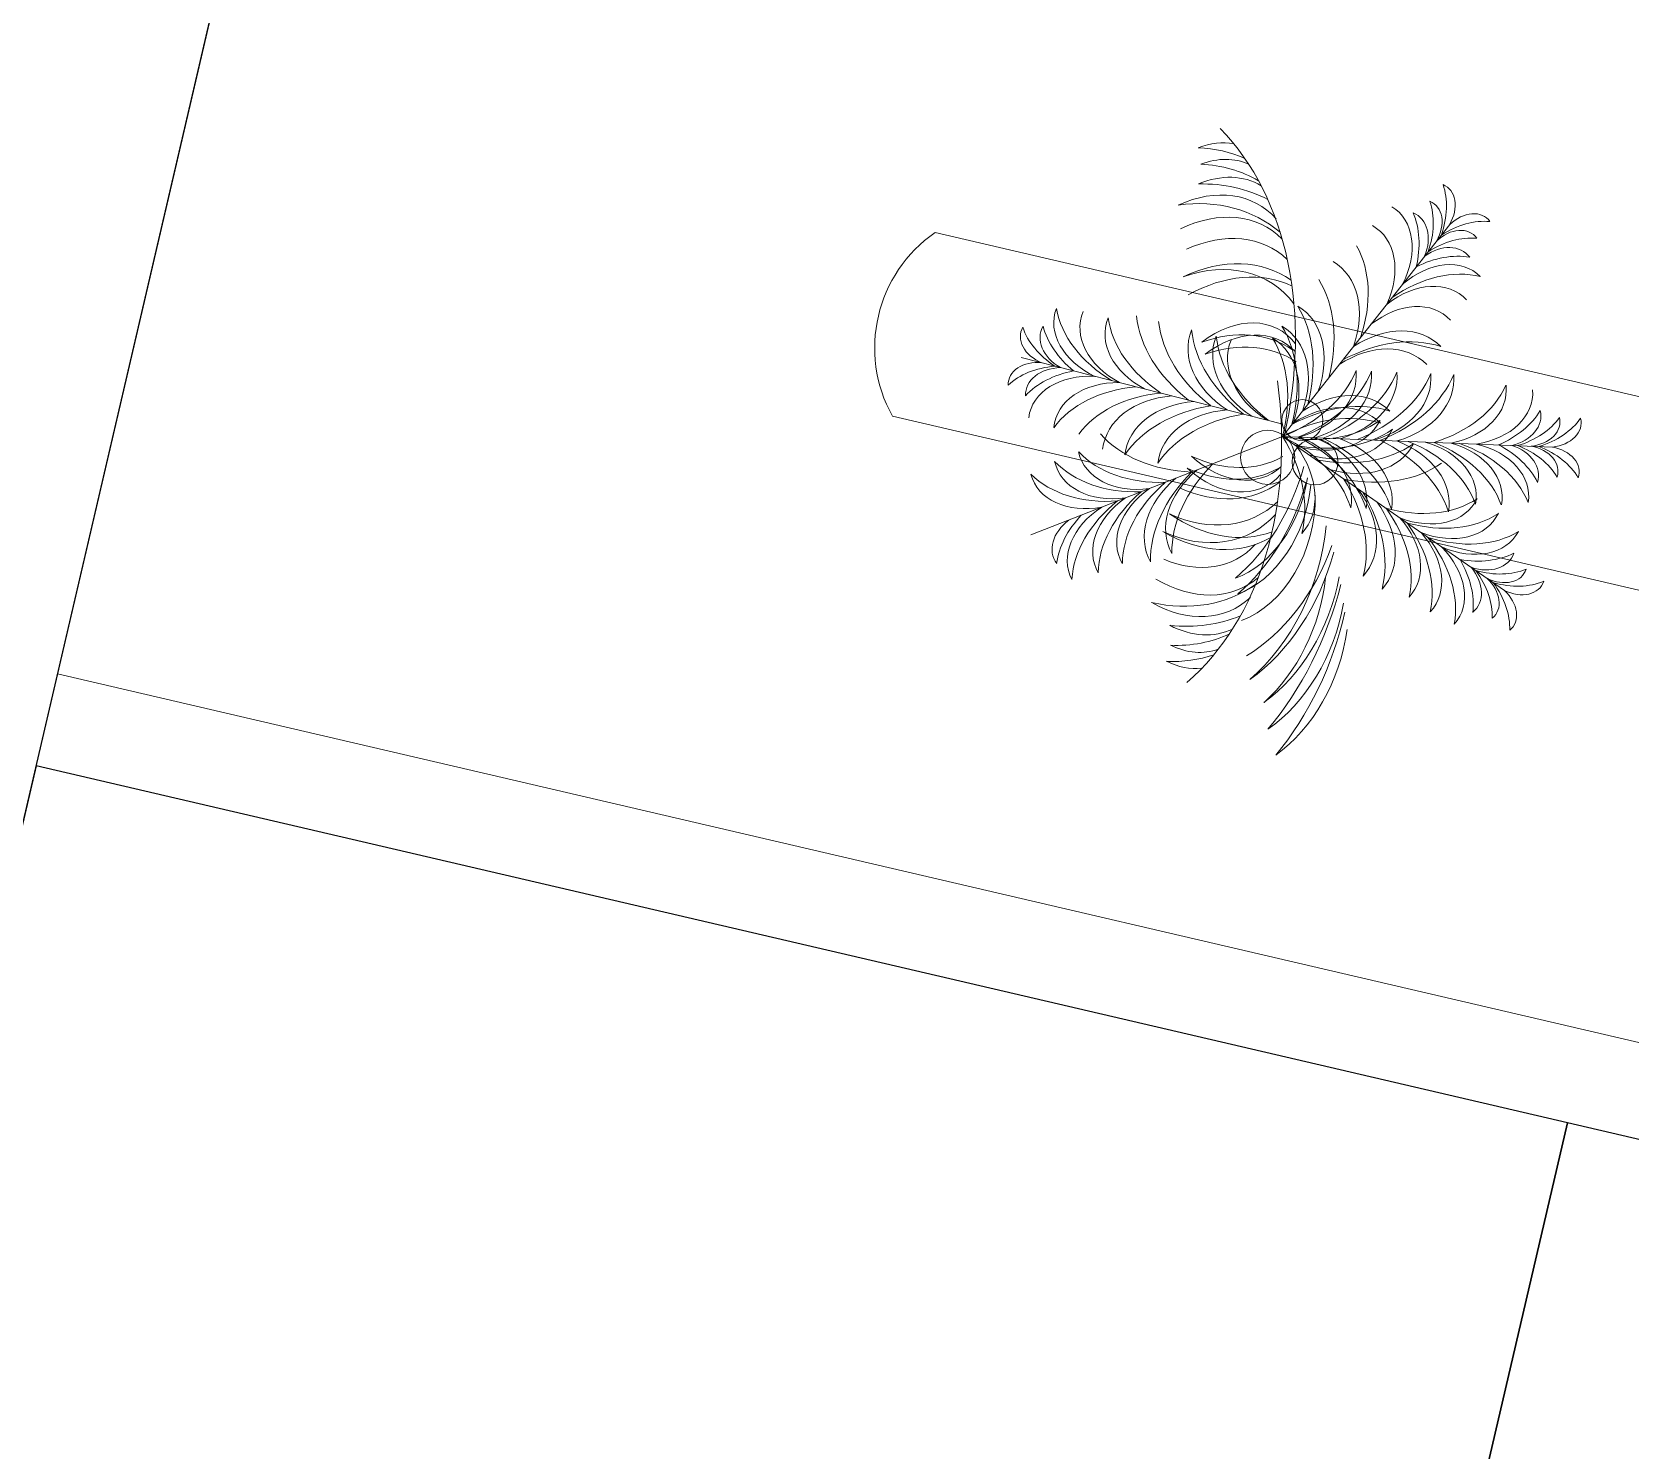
# Model space of a CAD drawing. Header units: millimetres. Extents: x 474016 to 477875, y 2288607 to 2292200.
# Drawn here: x 474041.14 to 474066.55, y 2288921.13 to 2288943.67 of the extents above; entities that cross this region are included whole.
import ezdxf

# ---------------------------------------------------------------- set-up
doc = ezdxf.new("R2010")
doc.units = ezdxf.units.MM
doc.header["$LTSCALE"] = 50
for name, color, linetype, lineweight in [('BANQUETA', 251, 'Continuous', 5), ('JARDIN-HP', 64, 'Continuous', 5), ('JARDINES', 98, 'Continuous', 13), ('MANZANAS', 4, 'Continuous', 15)]:
    doc.layers.add(name, color=color, linetype=linetype, lineweight=lineweight)
for name, color, linetype in [('CVL_LOTIF', 1, 'Continuous'), ('POLIG. FISICO-TOPOGRAF', 194, 'Continuous'), ('POLIGONALGRAL', 7, 'Continuous')]:
    doc.layers.add(name, color=color, linetype=linetype)

# ---------------------------------------------------------------- blocks, each defined once
blk = doc.blocks.new('A$C41BB26E9')
at = {"color": 0}
for p in [(1.999, 1.925), (3.251, -3.539)]:
    blk.add_line(p, (2.054, -0.938), dxfattribs=at)
at = {"color": 56}
for p, q in [((3.546, 1.506), (2.054, -0.938)), ((-0.293, 0.701), (2.054, -0.938)), ((1.382, -3.752), (1.923, -0.941))]:
    blk.add_line(p, q, dxfattribs=at)
for centre, radius in [((2.303, -0.578), 0.243), ((1.869, -0.738), 0.217), ((2.284, -1.082), 0.287)]:
    blk.add_circle(centre, radius)
at = {"color": 56, "true_color": 0x7a7a00}
for centre, major_axis, ratio, start_param, end_param in [((1.739, 1.845), (-0.007, 0.369), 0.723404, -1.366779, 0.20531), ((1.417, 1.375), (-0.018, 0.909), 0.723404, -1.121531, -0.433471), ((2.262, 1.855), (-0.007, 0.369), 0.723404, -0.20531, 1.366779), ((2.602, 1.398), (-0.018, 0.909), 0.723404, 0.433471, 1.121531), ((1.743, 1.62), (-0.007, 0.369), 0.723404, -1.366779, 0.20531), ((1.421, 1.15), (-0.018, 0.909), 0.723404, -1.121531, -0.433471), ((2.266, 1.63), (-0.007, 0.369), 0.723404, -0.20531, 1.366779), ((2.606, 1.173), (-0.018, 0.909), 0.723404, 0.433471, 1.121531), ((2.76, 1.355), (0.473, 0.776), 0.723404, -1.121531, -0.433471), ((3.283, 1.579), (0.192, 0.315), 0.723404, -1.366779, 0.20531), ((1.473, 0.902), (-0.015, 0.782), 0.723404, -1.305586, 0.091225), ((1.695, 1.314), (-0.009, 0.47), 0.723404, -1.190837, 0.194817), ((1.346, 0.731), (-0.022, 1.114), 0.723404, -0.994705, -0.373636), ((2.326, 1.326), (-0.009, 0.47), 0.723404, -0.194817, 1.190837), ((2.697, 0.758), (-0.022, 1.114), 0.723404, 0.373636, 0.994705), ((2.564, 0.923), (-0.015, 0.782), 0.723404, -0.091225, 1.305586), ((2.925, 0.425), (-0.026, 1.348), 0.723404, 0.312027, 1.166602), ((3.166, 1.386), (0.192, 0.315), 0.723404, -1.366779, 0.20531), ((2.642, 1.163), (0.473, 0.776), 0.723404, -1.121531, -0.433471), ((2.552, 0.926), (0.407, 0.667), 0.723404, -1.305586, 0.091225), ((1.99, 0.678), (0.702, 1.151), 0.723404, -1.166602, -0.312027), ((2.961, 1.155), (0.245, 0.401), 0.723404, -1.190837, 0.194817), ((2.354, 0.85), (0.58, 0.951), 0.723404, -0.994705, -0.373636), ((3.771, 0.738), (0.473, 0.776), 0.723404, 0.433471, 1.121531), ((3.73, 1.306), (0.192, 0.315), 0.723404, -0.20531, 1.366779), ((1.457, 0.572), (-0.016, 0.83), 0.723404, -1.24346, 0.110756), ((1.116, 0.031), (-0.027, 1.414), 0.723404, -1.115718, -0.281779), ((2.593, 0.594), (-0.016, 0.83), 0.723404, -0.110756, 1.24346), ((2.954, 0.066), (-0.027, 1.414), 0.723404, 0.281779, 1.115718), ((2.361, 0.656), (0.432, 0.708), 0.723404, -1.24346, 0.110756), ((1.784, 0.383), (0.737, 1.208), 0.723404, -1.115718, -0.281779), ((3.654, 0.546), (0.473, 0.776), 0.723404, 0.433471, 1.121531), ((3.613, 1.114), (0.192, 0.315), 0.723404, -0.20531, 1.366779), ((3.508, 0.147), (0.58, 0.951), 0.723404, 0.373636, 0.994705), ((3.5, 0.826), (0.245, 0.401), 0.723404, -0.194817, 1.190837), ((-0.082, 0.873), (-0.303, 0.211), 0.723404, -0.20531, 1.366779), ((0.487, 0.878), (-0.745, 0.52), 0.723404, 0.433471, 1.121531), ((0.849, 0.569), (-0.641, 0.447), 0.723404, -0.091225, 1.305586), ((1.464, 0.568), (-1.105, 0.772), 0.723404, 0.312027, 1.166602), ((2.599, 0.32), (-0.016, 0.83), 0.723404, -0.110756, 1.24346), ((2.96, -0.208), (-0.027, 1.414), 0.723404, 0.281779, 1.115718), ((2.219, 0.422), (0.432, 0.708), 0.723404, -1.24346, 0.110756), ((1.641, 0.149), (0.737, 1.208), 0.723404, -1.115718, -0.281779), ((3.521, -0.256), (0.702, 1.151), 0.723404, 0.312027, 1.166602), ((3.484, 0.358), (0.407, 0.667), 0.723404, -0.091225, 1.305586), ((0.102, 0.744), (-0.303, 0.211), 0.723404, -0.20531, 1.366779), ((0.672, 0.75), (-0.745, 0.52), 0.723404, 0.433471, 1.121531), ((0.383, 0.614), (-0.385, 0.269), 0.723404, -0.194817, 1.190837), ((1.061, 0.579), (-0.913, 0.638), 0.723404, 0.373636, 0.994705), ((1.133, 0.399), (-0.68, 0.475), 0.723404, -0.110756, 1.24346), ((1.38, -0.167), (-0.02, 1.008), 0.723404, -1.13012, 0.094138), ((2.699, -0.141), (-0.02, 1.008), 0.723404, -0.094138, 1.13012), ((3.095, -0.763), (-0.033, 1.69), 0.723404, 0.261161, 1.023266), ((3.332, 0.064), (0.432, 0.708), 0.723404, -0.110756, 1.24346), ((-0.382, 0.443), (-0.303, 0.211), 0.723404, -1.366779, 0.20531), ((1.357, 0.242), (-0.68, 0.475), 0.723404, -0.110756, 1.24346), ((1.789, 0.052), (-0.827, 0.577), 0.723404, -0.094138, 1.13012), ((2.525, 0.007), (-1.386, 0.967), 0.723404, 0.261161, 1.023266), ((1.008, -0.803), (-0.033, 1.69), 0.723404, -1.023266, -0.261161), ((1.118, -0.469), (0.88, 1.443), 0.723404, -1.023266, -0.261161), ((3.189, -0.169), (0.432, 0.708), 0.723404, -0.110756, 1.24346), ((3.353, -0.575), (0.737, 1.208), 0.723404, 0.281779, 1.115718), ((-0.191, -0.093), (-0.745, 0.52), 0.723404, -1.121531, -0.433471), ((-0.197, 0.314), (-0.303, 0.211), 0.723404, -1.366779, 0.20531), ((-0.006, -0.222), (-0.745, 0.52), 0.723404, -1.121531, -0.433471), ((0.022, 0.096), (-0.385, 0.269), 0.723404, -1.190837, 0.194817), ((1.988, -0.087), (-0.827, 0.577), 0.723404, -0.094138, 1.13012), ((1.385, -0.41), (-0.02, 1.008), 0.723404, -1.13012, 0.094138), ((1.013, -1.046), (-0.033, 1.69), 0.723404, -1.023266, -0.261161), ((3.21, -0.808), (0.737, 1.208), 0.723404, 0.281779, 1.115718), ((0.224, -0.326), (-0.641, 0.447), 0.723404, -1.305586, 0.091225), ((0.288, -0.529), (-0.913, 0.638), 0.723404, -0.994705, -0.373636), ((1.586, -0.44), (0.525, 0.861), 0.723404, -1.13012, 0.094138), ((0.93, -0.777), (0.88, 1.443), 0.723404, -1.023266, -0.261161), ((3.026, -0.612), (0.525, 0.861), 0.723404, -0.094138, 1.13012), ((0.482, -0.534), (-0.68, 0.475), 0.723404, -1.24346, 0.110756), ((1.391, -0.77), (-0.02, 1.008), 0.723404, -1.13012, 0.094138), ((1.02, -1.406), (-0.033, 1.69), 0.723404, -1.023266, -0.261161), ((2.505, -0.448), (-0.827, 0.577), 0.723404, -0.094138, 1.13012), ((3.24, -0.493), (-1.386, 0.967), 0.723404, 0.261161, 1.023266), ((1.445, -0.67), (0.525, 0.861), 0.723404, -1.13012, 0.094138), ((0.79, -1.007), (0.88, 1.443), 0.723404, -1.023266, -0.261161), ((2.71, -0.744), (-0.02, 1.008), 0.723404, -0.094138, 1.13012), ((3.107, -1.365), (-0.033, 1.69), 0.723404, 0.261161, 1.023266), ((2.9, -0.819), (0.525, 0.861), 0.723404, -0.094138, 1.13012), ((3.026, -1.349), (0.88, 1.443), 0.723404, 0.261161, 1.023266), ((1.397, -1.04), (-0.02, 1.008), 0.723404, -1.13012, 0.094138), ((2.638, -0.541), (-0.827, 0.577), 0.723404, -0.094138, 1.13012), ((3.373, -0.586), (-1.386, 0.967), 0.723404, 0.261161, 1.023266), ((1.361, -0.809), (0.525, 0.861), 0.723404, -1.13012, 0.094138), ((0.705, -1.146), (0.88, 1.443), 0.723404, -1.023266, -0.261161), ((2.716, -1.014), (-0.02, 1.008), 0.723404, -0.094138, 1.13012), ((2.9, -1.556), (0.88, 1.443), 0.723404, 0.261161, 1.023266), ((0.944, -1.284), (-1.16, 0.81), 0.723404, -1.115718, -0.281779), ((1.034, -1.03), (-0.827, 0.577), 0.723404, -1.13012, 0.094138), ((1.025, -1.676), (-0.033, 1.69), 0.723404, -1.023266, -0.261161), ((1.4, -1.202), (-0.02, 1.008), 0.723404, -1.13012, 0.094138), ((3.112, -1.635), (-0.033, 1.69), 0.723404, 0.261161, 1.023266), ((2.719, -1.176), (-0.02, 1.008), 0.723404, -0.094138, 1.13012), ((4.122, -1.283), (-1.534, 0.372), 0.714286, 3.888492, 4.926001), ((1.028, -1.838), (-0.033, 1.69), 0.723404, -1.023266, -0.261161), ((3.115, -1.797), (-0.033, 1.69), 0.723404, 0.261161, 1.023266), ((3.47, -1.48), (-1.656, 0.402), 0.714286, 3.88992, 4.86288), ((3.29, -2.282), (-2.814, 0.683), 0.714286, 4.170125, 4.780311), ((3.78, -1.381), (-1.599, 0.388), 0.714286, 3.86745, 4.883323), ((3.704, -2.103), (-2.624, 0.637), 0.714286, 4.179349, 4.820469), ((1.528, -1.375), (-0.827, 0.577), 0.723404, -1.13012, 0.094138), ((2.487, -1.496), (0.525, 0.861), 0.723404, -0.094138, 1.13012), ((2.952, -1.39), (-1.112, 0.27), 0.714286, 3.627505, 5.149011), ((3.161, -1.824), (-1.864, 0.452), 0.714286, 3.982805, 4.982914), ((2.716, -1.653), (-1.879, 0.456), 0.714286, 3.806569, 4.639337), ((3.658, -1.569), (-1.56, 0.378), 0.714286, 4.003422, 4.972752), ((1.824, -2.05), (-1.386, 0.967), 0.723404, -1.023266, -0.261161), ((2.487, -2.233), (0.88, 1.443), 0.723404, 0.261161, 1.023266), ((2.508, -1.48), (-1.112, 0.27), 0.714286, 3.627505, 4.912474), ((2.265, -2.005), (-1.864, 0.452), 0.714286, 3.982805, 4.744909), ((2.675, -1.447), (-1.112, 0.27), 0.714286, 3.627505, 4.993486), ((2.046, -2.205), (-1.386, 0.967), 0.723404, -1.023266, -0.261161), ((1.883, -1.622), (-0.827, 0.577), 0.723404, -1.13012, 0.094138), ((2.745, -1.688), (-1.507, 0.812), 0.72, -0.03252, 0.729584), ((2.098, -2.039), (-1.864, 0.452), 0.714286, 3.982805, 4.744909), ((1.939, -1.971), (-1.507, 0.812), 0.72, -0.270525, 0.729584), ((2.016, -1.667), (-1.52, 0.819), 0.72, 0.073052, 0.90582), ((1.834, -1.504), (-0.899, 0.484), 0.72, -0.281097, 1.084884), ((1.96, -1.46), (-0.899, 0.484), 0.72, -0.200085, 1.084884), ((2.619, -1.732), (-1.507, 0.812), 0.72, -0.03252, 0.729584), ((2.178, -2.298), (-1.386, 0.967), 0.723404, -1.023266, -0.261161), ((0.804, -1.812), (1.484, 0.855), 0.72, -0.729584, 0.03252), ((1.582, -1.562), (0.885, 0.51), 0.72, -1.084884, 0.200085), ((0.931, -1.853), (1.484, 0.855), 0.72, -0.729584, 0.03252), ((1.71, -1.602), (0.885, 0.51), 0.72, -1.084884, 0.281097), ((1.144, -1.921), (1.484, 0.855), 0.72, -0.729584, 0.12698), ((1.426, -2.011), (1.484, 0.855), 0.72, -0.729584, 0.213498), ((1.617, -2.072), (1.484, 0.855), 0.72, -0.729584, 0.270525), ((1.531, -1.771), (1.496, 0.862), 0.72, -0.90582, -0.073052), ((1.643, -1.929), (1.52, 0.876), 0.72, -0.831119, 0.049618), ((0.867, -1.982), (-1.241, 0.668), 0.72, -0.213612, 0.823897), ((1.917, -2.392), (-2.123, 1.143), 0.72, -0.10808, 0.53304), ((1.154, -1.911), (-1.293, 0.697), 0.72, -0.170934, 0.844939), ((1.033, -0.039), (0.319, 1.659), 0.723404, 3.402754, 4.164858), ((1.322, -0.57), (0.19, 0.99), 0.723404, 3.047455, 4.271712), ((2.401, -1.99), (1.273, 0.733), 0.72, -0.844939, 0.170934), ((1.652, -2.492), (2.089, 1.203), 0.72, -0.53304, 0.10808), ((2.69, -2.053), (1.221, 0.704), 0.72, -0.823897, 0.213612), ((1.482, -2.459), (-2.105, 1.134), 0.72, 0.016555, 0.382187), ((0.429, -1.859), (-1.012, 0.545), 0.72, 0.006837, 0.780102), ((1.981, -2.43), (-2.379, 1.282), 0.72, 0.051792, 0.431948), ((1.292, -0.729), (0.19, 0.99), 0.723404, 3.047455, 4.271712), ((1.589, -2.532), (2.342, 1.349), 0.72, -0.431948, -0.051792), ((3.123, -1.917), (0.996, 0.574), 0.72, -0.780102, -0.006837), ((1.309, -2.496), (-2.105, 1.134), 0.72, 0.093724, 0.382187), ((0.097, -1.885), (-0.877, 0.472), 0.72, 0.078285, 0.75224), ((0.982, -0.304), (0.319, 1.659), 0.723404, 3.402754, 4.164858), ((3.032, -0.698), (0.319, 1.659), 0.723404, 2.118327, 2.880431), ((2.089, -2.546), (2.072, 1.193), 0.72, -0.382187, -0.016555), ((3.456, -1.934), (0.863, 0.497), 0.72, -0.75224, -0.078285), ((-0.076, -1.922), (-0.877, 0.472), 0.72, 0.267806, 0.75224), ((1.241, -0.994), (0.19, 0.99), 0.723404, 3.047455, 4.271712), ((2.536, -1.243), (0.19, 0.99), 0.723404, 2.011473, 3.235731), ((2.262, -2.578), (2.072, 1.193), 0.72, -0.382187, -0.093724), ((3.63, -1.966), (0.863, 0.497), 0.72, -0.75224, -0.267806), ((0.914, -0.658), (0.319, 1.659), 0.723404, 3.402754, 4.164858), ((2.964, -1.052), (0.319, 1.659), 0.723404, 2.118327, 2.880431), ((0.868, -0.896), (0.319, 1.659), 0.723404, 3.402754, 4.164858), ((2.468, -1.597), (0.19, 0.99), 0.723404, 2.011473, 3.235731), ((2.422, -1.835), (0.19, 0.99), 0.723404, 2.011473, 3.235731), ((0.885, -1.467), (0.267, 1.389), 0.723404, 3.423371, 4.25731), ((2.691, -1.814), (0.267, 1.389), 0.723404, 2.025875, 2.859814), ((1.129, -2.058), (0.157, 0.815), 0.723404, 3.030837, 4.385053), ((2.639, -2.083), (0.267, 1.389), 0.723404, 2.025875, 2.859814), ((1.077, -2.327), (0.157, 0.815), 0.723404, 3.030837, 4.385053), ((2.193, -2.542), (0.157, 0.815), 0.723404, 1.898132, 3.252348), ((0.788, -2.093), (0.255, 1.324), 0.723404, 3.45362, 4.308195), ((1.037, -2.655), (0.148, 0.768), 0.723404, 3.050367, 4.447179), ((2.109, -2.861), (0.148, 0.768), 0.723404, 1.836006, 3.232818), ((0.941, -2.466), (0.21, 1.094), 0.723404, 3.515228, 4.136297), ((2.268, -2.721), (0.21, 1.094), 0.723404, 2.146888, 2.767957), ((1.806, -3.218), (0.089, 0.462), 0.723404, 1.950755, 3.33641), ((0.944, -2.891), (0.172, 0.893), 0.723404, 3.575063, 4.263123), ((1.181, -3.408), (0.07, 0.363), 0.723404, 2.936283, 4.508372), ((1.695, -3.507), (0.07, 0.363), 0.723404, 1.774814, 3.346903), ((2.108, -3.115), (0.172, 0.893), 0.723404, 2.020062, 2.708122)]:
    blk.add_ellipse(centre, major_axis=major_axis, ratio=ratio, start_param=start_param, end_param=end_param, dxfattribs=at)
at = {"color": 56}
for centre, major_axis, ratio, start_param, end_param in [((3.011, -1.71), (-1.909, 0.463), 0.714286, 3.88127, 4.762007), ((1.75, -1.53), (-0.827, 0.577), 0.723404, -1.13012, 0.094138), ((2.383, -4.345), (-3.881, 2.091), 0.72, -1.122445, -0.180287), ((1.425, -1.854), (-1.339, 0.721), 0.72, -0.150491, 0.822469), ((1.909, -1.829), (-1.544, 0.832), 0.72, -0.049618, 0.831119), ((2.147, -2.08), (1.242, 0.715), 0.72, -0.708967, 0.260363), ((1.186, -3.099), (0.089, 0.462), 0.723404, 2.946776, 4.33243)]:
    blk.add_ellipse(centre, major_axis=major_axis, ratio=ratio, start_param=start_param, end_param=end_param, dxfattribs=at)
at = {"color": 0}
for centre, major_axis, ratio, start_param, end_param in [((1.529, -1.844), (-1.386, 0.967), 0.723404, -1.023266, -0.261161), ((1.242, -4.458), (3.82, 2.201), 0.72, 0.180287, 1.122445)]:
    blk.add_ellipse(centre, major_axis=major_axis, ratio=ratio, start_param=start_param, end_param=end_param, dxfattribs=at)
at = {"color": 56, "true_color": 0x7a7a00, "extrusion": (0, 0, -1)}
for centre, major_axis, start_param, end_param in [((2.966, -0.422), (-0.706, 1.535), 3.402754, 4.164858), ((2.88, -1.154), (-0.421, 0.916), 3.047455, 4.271712), ((1.171, -1.515), (-0.706, 1.535), 2.118327, 2.880431), ((3.068, -0.643), (-0.706, 1.535), 3.402754, 4.164858), ((1.517, -1.97), (-0.591, 1.285), 2.025875, 2.859814), ((2.981, -1.375), (-0.421, 0.916), 3.047455, 4.271712), ((3.187, -1.201), (-0.591, 1.285), 3.423371, 4.25731), ((2.059, -2.309), (-0.347, 0.754), 1.898132, 3.252348), ((3.092, -1.834), (-0.347, 0.754), 3.030837, 4.385053), ((1.632, -2.219), (-0.591, 1.285), 2.025875, 2.859814), ((3.302, -1.45), (-0.591, 1.285), 3.423371, 4.25731), ((2.174, -2.557), (-0.347, 0.754), 1.898132, 3.252348), ((1.802, -2.536), (-0.563, 1.225), 1.974991, 2.829566), ((3.206, -2.082), (-0.347, 0.754), 3.030837, 4.385053), ((3.432, -1.787), (-0.563, 1.225), 3.45362, 4.308195), ((2.332, -2.848), (-0.327, 0.71), 1.836006, 3.232818), ((3.324, -2.392), (-0.327, 0.71), 3.050367, 4.447179), ((3.372, -2.185), (-0.465, 1.012), 3.515228, 4.136297), ((3.285, -2.858), (-0.196, 0.427), 2.946776, 4.33243)]:
    blk.add_ellipse(centre, major_axis=major_axis, ratio=0.723404, start_param=start_param, end_param=end_param, dxfattribs=at)

msp = doc.modelspace()

# ---------------------------------------------------------------- linework, layer by layer
msp.add_lwpolyline([(474015.964, 2288823.713), (474235.189, 2289764.407)])
at = {"layer": 'BANQUETA'}
msp.add_lwpolyline([(474142.508, 2288807.157), (474164.774, 2288902.699, 0.414214), (474163.28, 2288905.1), (474041.542, 2288933.471)], format="xyb", dxfattribs=at)
at = {"layer": 'CVL_LOTIF'}
for points in [[(474065.55, 2288926.336), (474041.202, 2288932.01), (474035.528, 2288907.663), (474059.875, 2288901.989)], [(474089.897, 2288920.662), (474065.55, 2288926.336), (474059.875, 2288901.989), (474084.223, 2288896.314)]]:
    msp.add_lwpolyline(points, close=True, dxfattribs=at)
at = {"layer": 'JARDINES'}
msp.add_lwpolyline([(474165.55, 2288914.839, -0.388075), (474164.869, 2288911.918), (474054.818, 2288937.565, -0.386646), (474055.499, 2288940.487)], format="xyb", close=True, dxfattribs=at)
at = {"layer": 'MANZANAS'}
msp.add_lwpolyline([(474015.964, 2288823.713), (474235.189, 2289764.407), (474345.027, 2290122.777)], dxfattribs=at)
at = {"layer": 'POLIG. FISICO-TOPOGRAF'}
msp.add_lwpolyline([(474142.508, 2288807.157), (474015.964, 2288823.713), (474235.189, 2289764.407), (474514.9, 2290677.025), (474993.885, 2291112.494), (475533.744, 2290888.924), (474404.538, 2289616.523), (474693.544, 2289380.89), (474519.469, 2288757.839), (474392.255, 2288774.482)], dxfattribs=at)
at = {"layer": 'POLIGONALGRAL', "color": 3}
msp.add_lwpolyline([(474015.964, 2288823.713), (474235.189, 2289764.407), (474345.027, 2290122.777), (474674.083, 2289920.248), (474404.538, 2289616.523), (474693.544, 2289380.89), (474519.469, 2288757.839)], close=True, dxfattribs=at)

# ---------------------------------------------------------------- block references
at = {"layer": 'JARDIN-HP', "color": 8, "xscale": 1.499999999826813, "yscale": 1.499999999826813, "zscale": 1.499999999826813, "rotation": 266.6565195172511}
msp.add_blockref('A$C41BB26E9', (474062.604, 2288940.238), dxfattribs=at)

doc.saveas('drawing.dxf')
